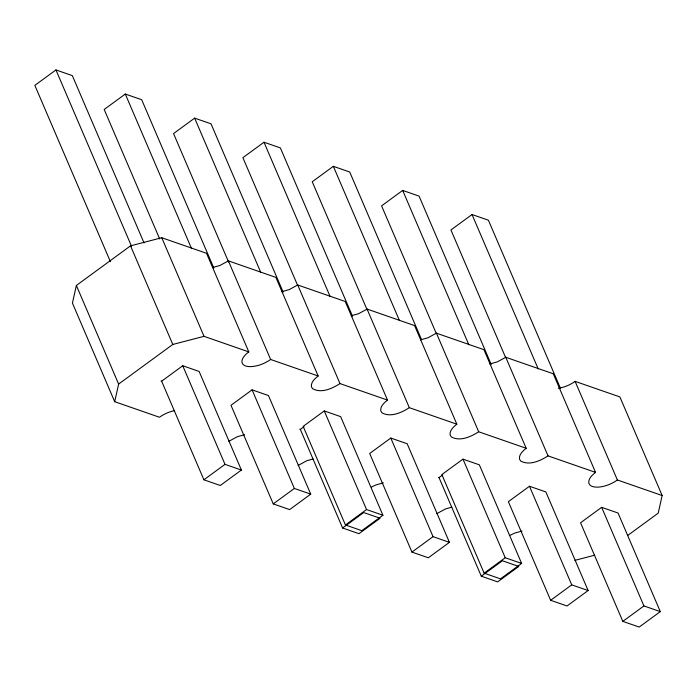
<?xml version="1.0" encoding="UTF-8"?>
<svg xmlns="http://www.w3.org/2000/svg" width="697" height="697" viewBox="0 0 697 697"><rect width="100%" height="100%" fill="white"/><g stroke="black" fill="none" stroke-linecap="round" stroke-linejoin="round"><path stroke-width="1.05" d="M627.64 535.514L658.212 513.14L662.15 495.532L617.376 479.972A19.011 8.721 -23.2 0 1 590.037 485.138L588.808 483.195C588.163 478.508 592.258 475.04 595.534 472.383L548.025 455.873C540.323 460.804 529.502 465.91 520.694 461.039L519.465 459.096C518.821 454.409 522.916 450.942 526.183 448.284L478.682 431.774C470.972 436.705 460.159 441.811 451.342 436.941L450.114 434.998C449.469 430.31 453.564 426.843 456.84 424.185L409.331 407.684C401.629 412.607 390.808 417.721 382 412.842L380.771 410.899C380.126 406.212 384.221 402.744 387.497 400.087L339.988 383.585C332.277 388.508 321.465 393.622 312.648 388.743L311.42 386.8C310.775 382.122 314.87 378.645 318.146 375.988L270.645 359.486C264.302 363.851 256.74 366.814 248.96 366.613A19.011 8.721 -23.2 0 1 248.803 351.898L206.539 253.29L161.765 237.729L130.522 245.849L76.365 285.474L72.427 303.082L114.691 401.69L159.465 417.25A19.011 8.721 -23.2 0 1 174.442 410.664M114.691 401.69L118.629 384.082L76.365 285.474M144.052 242.957L72.331 75.624L55.952 69.935L34.85 85.374L110.414 261.671M213.822 268.049L141.683 99.723L125.303 94.034L104.193 109.473L159.691 238.949M283.174 292.148L211.025 123.822L194.646 118.133L173.544 133.571L228.616 262.055M352.516 316.246L280.377 147.921L263.989 142.232L242.887 157.67L297.532 285.16M421.441 339.352L349.72 172.02L333.34 166.322L312.239 181.76L367.31 310.252M118.629 384.082L172.786 344.457L204.021 336.337L248.803 351.898M491.211 364.444L419.071 196.118L402.683 190.42L381.581 205.859L436.226 333.358M161.634 381.189L182.745 365.751L199.124 371.449L241.389 470.048L220.278 485.487L203.899 479.797L161.634 381.189L161.068 380.989M560.562 388.543L488.414 220.217L472.035 214.519L450.933 229.958L505.578 357.448M252.087 389.85L230.986 405.288L273.25 503.896L289.63 509.585L310.731 494.147L268.467 395.548L252.087 389.85L294.352 488.458L310.731 494.147M203.899 479.797L225 464.359L241.389 470.048M324.271 410.934L303.169 426.372L345.433 524.98L361.813 530.678L382.914 515.24L340.65 416.632L324.271 410.934L366.535 509.542L382.914 515.24M299.762 429.186L300.329 429.387L304.04 426.677M273.25 503.896L294.352 488.458M390.782 438.047L369.68 453.486L411.944 552.094L428.324 557.783L449.426 542.344L407.161 443.736L390.782 438.047L433.046 536.655L449.426 542.344M345.433 524.98L366.535 509.542M342.593 527.995L363.695 512.556L380.074 518.246L358.972 533.684L342.593 527.995L300.329 429.387M462.965 459.131L441.863 474.57L484.127 573.178L500.507 578.867L521.609 563.429L479.344 464.829L462.965 459.131L505.229 557.739L521.609 563.429M438.457 477.384L439.023 477.584L442.734 474.875M411.944 552.094L433.046 536.655M529.476 486.245L508.374 501.683L550.639 600.291L567.018 605.981L588.12 590.542L545.856 491.934L529.476 486.245L571.74 584.853L588.12 590.542M484.127 573.178L505.229 557.739M481.287 576.192L502.389 560.754L518.768 566.443L497.667 581.882L481.287 576.192L439.023 477.584M601.659 507.329L580.557 522.767L622.822 621.375L639.201 627.065L660.303 611.626L618.039 513.018L601.659 507.329L643.923 605.937L660.303 611.626M550.639 600.291L571.74 584.853M622.822 621.375L643.923 605.937M318.146 375.988L275.881 277.389L228.381 260.878L219.877 265.513L212.533 267.552M387.497 400.087L345.233 301.487L297.724 284.977L289.229 289.612L281.884 291.651M456.84 424.185L414.576 325.577L367.075 309.076L358.572 313.711L351.227 315.75M228.816 441.349L237.311 436.714L244.656 434.675M526.183 448.284L483.927 349.676L436.418 333.175L427.923 337.81L420.57 339.848M298.159 465.448L306.654 460.813L313.101 458.94M595.534 472.383L553.27 373.775L505.769 357.273L497.266 361.909L489.921 363.947M436.853 513.645L445.348 509.002L451.795 507.137M371.518 487.011L376.005 484.912L383.35 482.873M510.213 535.209L514.7 533.1L522.044 531.062M574.903 560.353L594.68 555.204M558.332 388.273A19.011 8.721 -23.2 0 0 575.112 381.372L619.886 396.924L662.15 495.532M575.112 381.372L617.376 479.972M472.035 214.519L538.206 368.905M505.769 357.273L548.025 455.873M402.683 190.42L468.854 344.806M436.418 333.175L478.682 431.774M333.34 166.322L399.512 320.707M367.075 309.076L409.331 407.684M263.989 142.232L330.16 296.608M297.724 284.977L339.988 383.585M194.646 118.133L260.817 272.51M228.381 260.878L270.645 359.486M125.303 94.034L191.466 248.42M161.765 237.729L204.021 336.337M55.952 69.935L131.515 246.233M182.745 365.751L225 464.359M130.522 245.849L172.786 344.457"/></g></svg>
